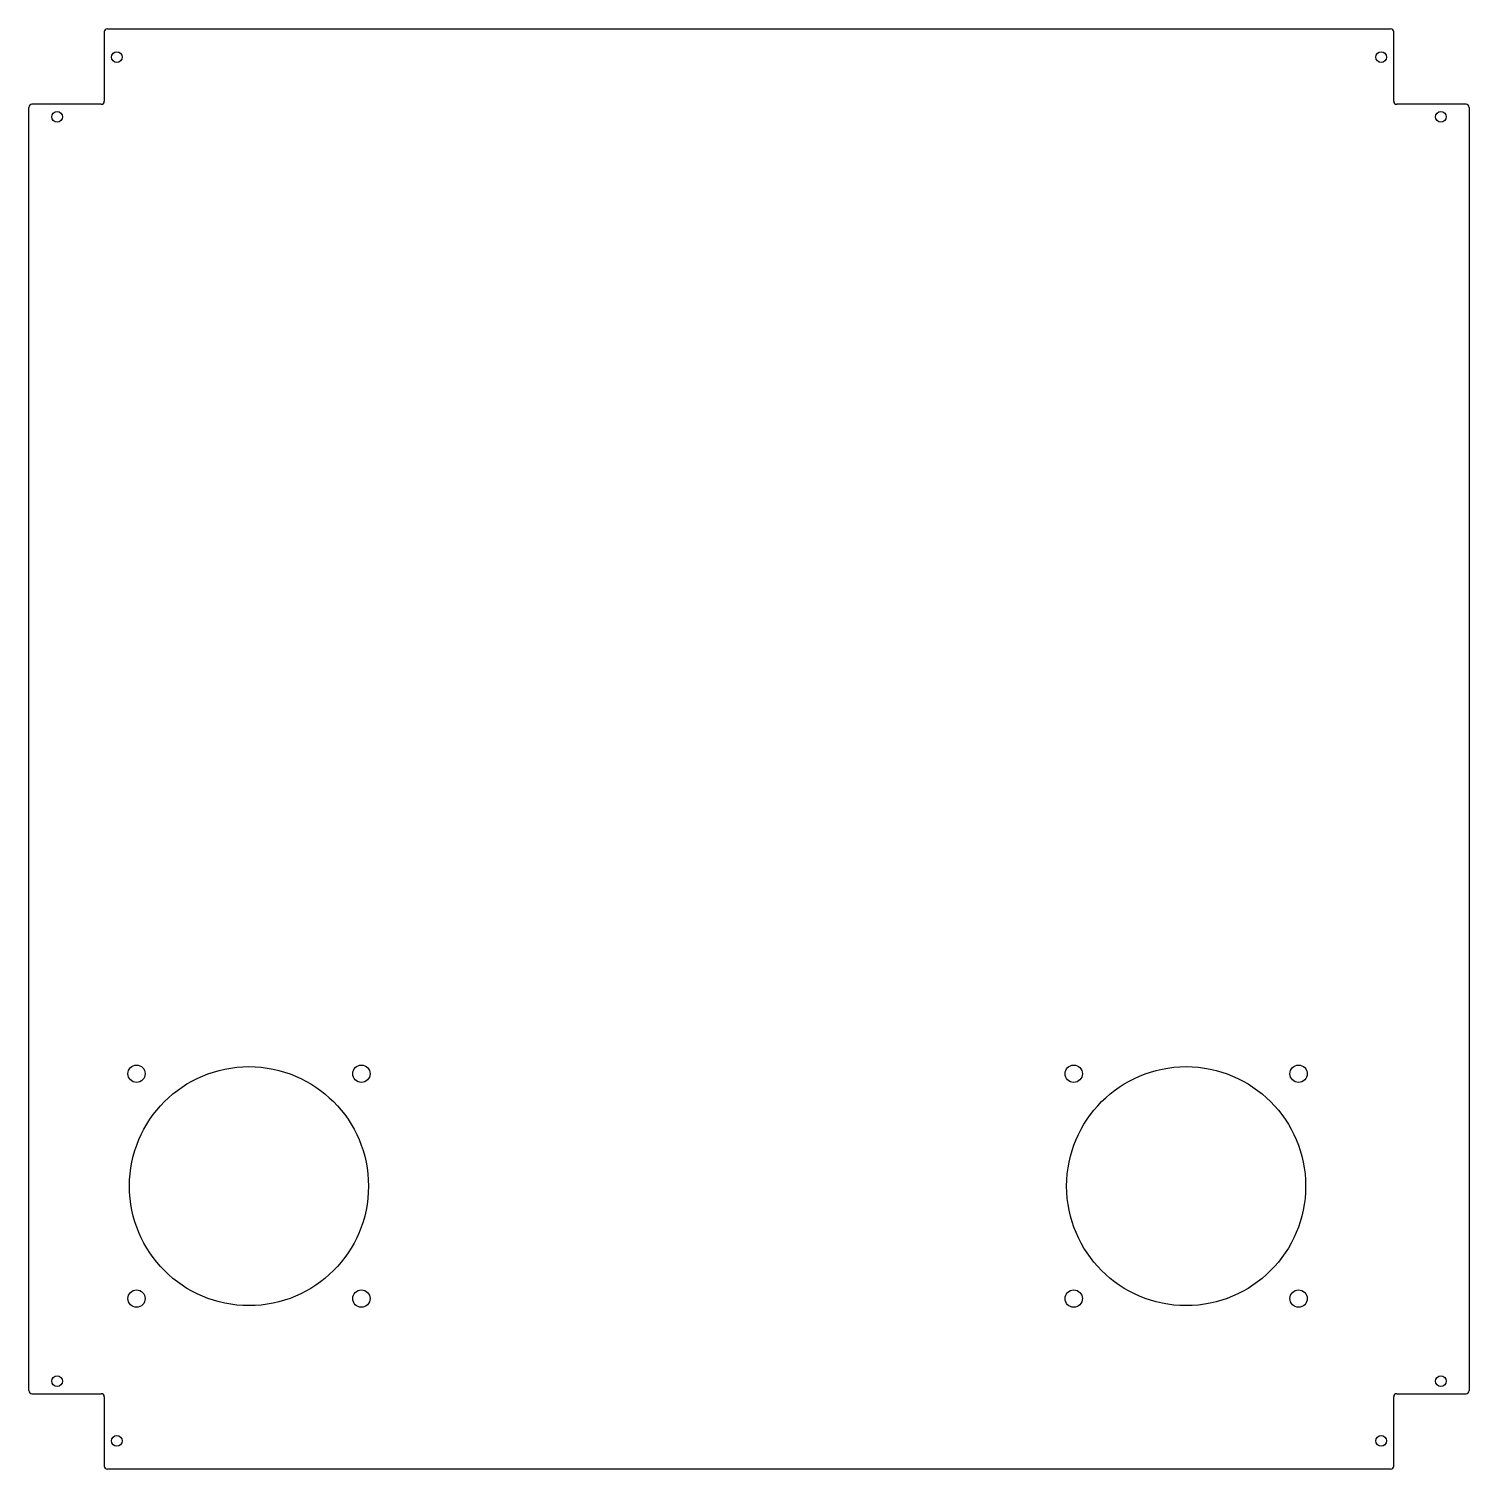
# Model space of a CAD drawing. Header units: millimetres. Extents: x -229 to 229, y -229 to 229.
import ezdxf

# ---------------------------------------------------------------- set-up
doc = ezdxf.new("R2010")
doc.units = ezdxf.units.MM

msp = doc.modelspace()

# ---------------------------------------------------------------- linework, layer by layer
at = {"color": 7, "linetype": 'Continuous', "lineweight": 25}
for p, q in [((-204, 229), (204, 229)), ((-205, 228), (-205, 206)), ((205, 206), (205, 228)), ((-229, -204), (-229, 204)), ((-206, 205), (-228, 205)), ((228, 205), (206, 205)), ((229, 204), (229, -204)), ((-228, -205), (-206, -205)), ((-205, -206), (-205, -228)), ((205, -228), (205, -206)), ((206, -205), (228, -205)), ((204, -229), (-204, -229))]:
    msp.add_line(p, q, dxfattribs=at)
for centre, radius in [((-201, 220), 1.7), ((201, 220), 1.7), ((-220, 201), 1.7), ((220, 201), 1.7), ((-194.75, -103.25), 2.75), ((-123.25, -103.25), 2.75), ((103.25, -103.25), 2.75), ((174.75, -103.25), 2.75), ((-159, -139), 38), ((139, -139), 38), ((-194.75, -174.75), 2.75), ((-123.25, -174.75), 2.75), ((103.25, -174.75), 2.75), ((174.75, -174.75), 2.75), ((-220, -201), 1.7), ((220, -201), 1.7), ((-201, -220), 1.7), ((201, -220), 1.7)]:
    msp.add_circle(centre, radius, dxfattribs=at)
for centre, start, end in [((-204, 228), 90, 180), ((204, 228), 360, 90), ((-228, 204), 90, 180), ((-206, 206), 270, 360), ((206, 206), 180, 270), ((228, 204), 0, 90), ((-228, -204), 180, 270), ((-206, -206), 0, 90), ((206, -206), 90, 180), ((228, -204), 270, 0), ((-204, -228), 180, 270), ((204, -228), 270, 0)]:
    msp.add_arc(centre, 1, start, end, dxfattribs=at)

doc.saveas('drawing.dxf')
